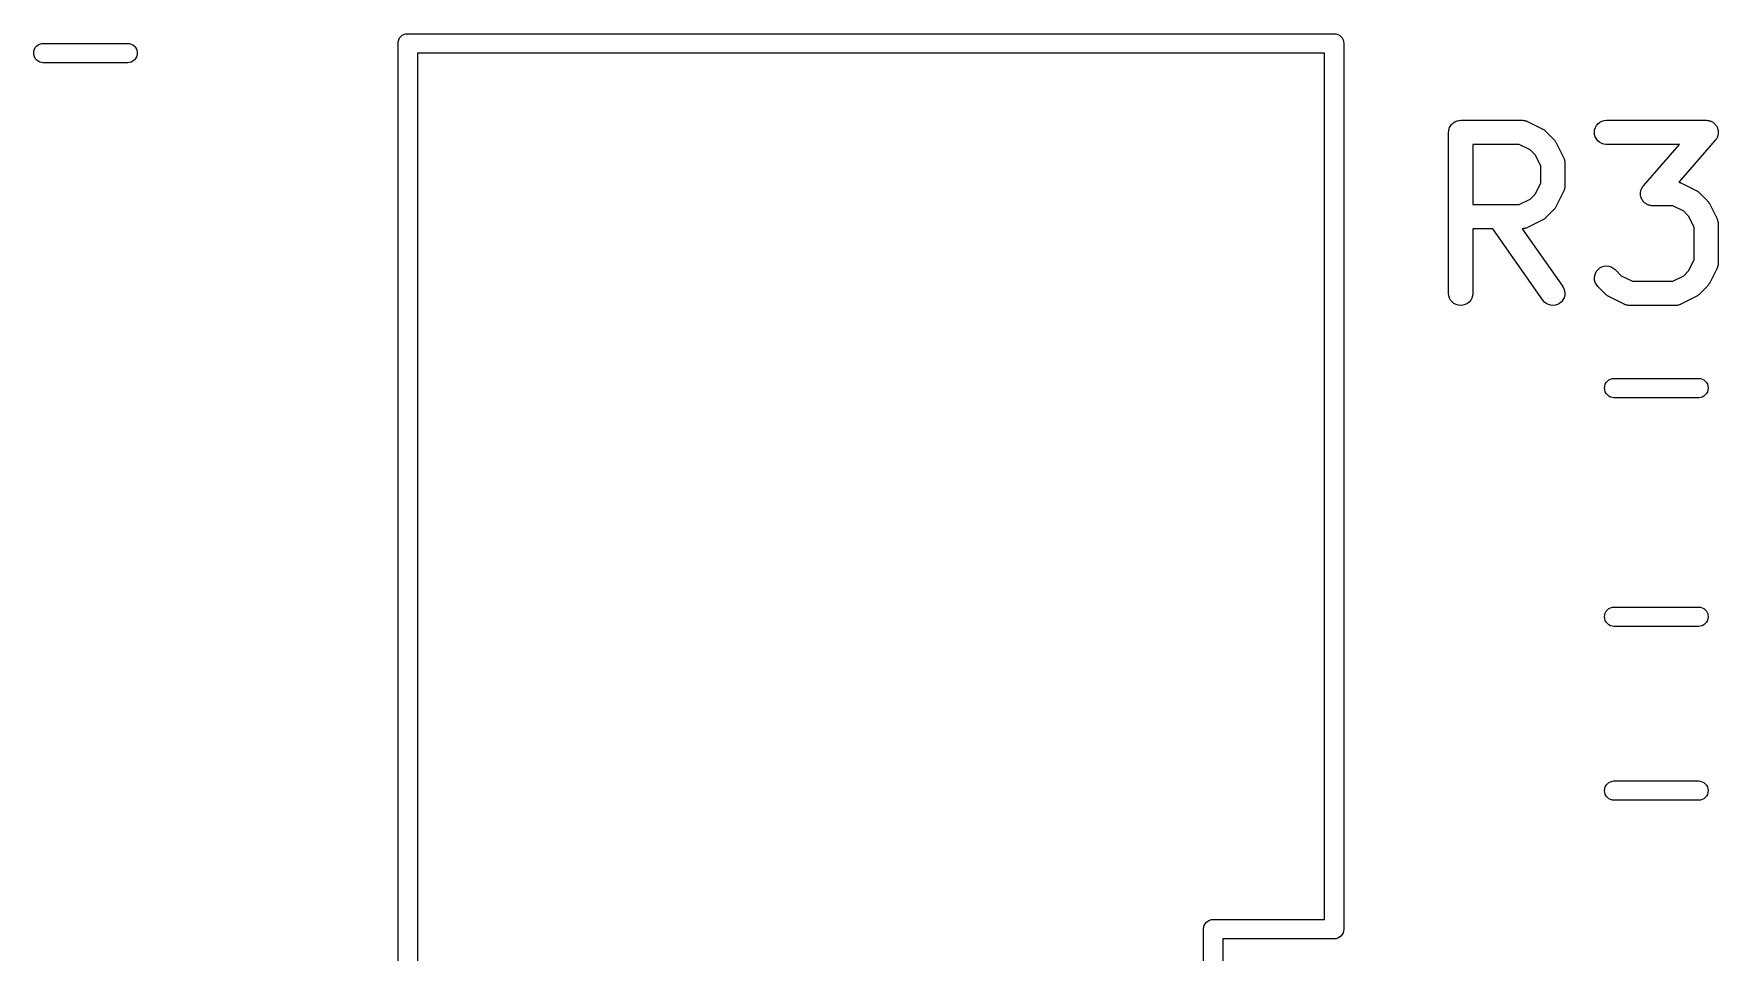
# Model space of a CAD drawing. Extents: x 50 to 150, y -150 to -50.
# Drawn here: x 76.68 to 87.13, y -91.29 to -85.59 of the extents above; entities that cross this region are included whole.
import ezdxf

# ---------------------------------------------------------------- set-up
doc = ezdxf.new("R2010")
doc.units = 0
doc.layers.add('BLACK', color=7, linetype='CONTINUOUS')

msp = doc.modelspace()

# ---------------------------------------------------------------- linework, layer by layer
at = {"layer": 'BLACK', "linetype": 'CONTINUOUS'}
for p, q in [((78.9409, -85.6382), (78.9443, -85.6269)), ((78.9443, -85.6269), (78.9499, -85.6165)), ((78.9499, -85.6165), (78.9574, -85.6074)), ((78.9574, -85.6074), (78.9665, -85.5999)), ((78.9665, -85.5999), (78.9769, -85.5943)), ((78.9769, -85.5943), (78.9882, -85.5909)), ((78.9882, -85.5909), (78.9971, -85.59)), ((78.9971, -85.59), (79, -85.5897)), ((79, -85.5897), (79.0029, -85.59)), ((79.0029, -85.59), (84.7471, -85.59)), ((84.7471, -85.59), (84.75, -85.5897)), ((84.75, -85.5897), (84.7529, -85.59)), ((84.7529, -85.59), (84.7618, -85.5909)), ((84.7618, -85.5909), (84.7731, -85.5943)), ((84.7731, -85.5943), (84.7835, -85.5999)), ((84.7835, -85.5999), (84.7926, -85.6074)), ((84.7926, -85.6074), (84.8001, -85.6165)), ((84.8001, -85.6165), (84.8057, -85.6269)), ((84.8057, -85.6269), (84.8091, -85.6382)), ((76.6785, -85.71), (76.6796, -85.6982)), ((76.6796, -85.7218), (76.6785, -85.71)), ((76.6796, -85.6982), (76.683, -85.6869)), ((76.683, -85.7331), (76.6796, -85.7218)), ((76.683, -85.6869), (76.6886, -85.6765)), ((76.6886, -85.7435), (76.683, -85.7331)), ((76.6886, -85.6765), (76.6961, -85.6674)), ((76.6961, -85.6674), (76.7053, -85.6599)), ((76.7053, -85.6599), (76.7157, -85.6543)), ((76.7157, -85.6543), (76.727, -85.6509)), ((76.727, -85.6509), (76.7358, -85.65)), ((76.7358, -85.65), (77.2642, -85.65)), ((77.2642, -85.65), (77.273, -85.6509)), ((77.273, -85.6509), (77.2843, -85.6543)), ((77.2843, -85.6543), (77.2947, -85.6599)), ((77.2947, -85.6599), (77.3039, -85.6674)), ((77.3039, -85.6674), (77.3114, -85.6765)), ((77.3114, -85.6765), (77.317, -85.6869)), ((77.317, -85.7331), (77.3114, -85.7435)), ((77.317, -85.6869), (77.3204, -85.6982)), ((77.3204, -85.7218), (77.317, -85.7331)), ((77.3204, -85.6982), (77.3215, -85.71)), ((77.3215, -85.71), (77.3204, -85.7218)), ((78.9397, -85.65), (78.9409, -85.6382)), ((78.94, -85.6529), (78.9397, -85.65)), ((78.94, -99.147), (78.94, -85.6529)), ((79.06, -85.71), (79.06, -99.09)), ((84.69, -85.71), (79.06, -85.71)), ((84.69, -91.09), (84.69, -85.71)), ((84.8091, -85.6382), (84.8103, -85.65)), ((84.8103, -85.65), (84.81, -85.6529)), ((84.81, -85.6529), (84.81, -91.1471)), ((76.6961, -85.7526), (76.6886, -85.7435)), ((76.7053, -85.7601), (76.6961, -85.7526)), ((76.7157, -85.7657), (76.7053, -85.7601)), ((76.727, -85.7691), (76.7157, -85.7657)), ((76.7358, -85.77), (76.727, -85.7691)), ((77.2642, -85.77), (76.7358, -85.77)), ((77.273, -85.7691), (77.2642, -85.77)), ((77.2843, -85.7657), (77.273, -85.7691)), ((77.2947, -85.7601), (77.2843, -85.7657)), ((77.3039, -85.7526), (77.2947, -85.7601)), ((77.3114, -85.7435), (77.3039, -85.7526)), ((85.4738, -86.16), (85.4784, -86.1546)), ((85.4784, -86.1546), (85.4829, -86.1492)), ((85.4829, -86.1492), (85.4831, -86.149)), ((85.4831, -86.149), (85.4832, -86.1488)), ((85.4832, -86.1488), (85.4887, -86.1444)), ((85.4887, -86.1444), (85.4942, -86.1399)), ((85.4942, -86.1399), (85.4944, -86.1398)), ((85.4944, -86.1398), (85.4946, -86.1396)), ((85.4946, -86.1396), (85.5009, -86.1364)), ((85.5009, -86.1364), (85.5071, -86.133)), ((85.5071, -86.133), (85.5074, -86.133)), ((85.5074, -86.133), (85.5076, -86.1328)), ((85.5076, -86.1328), (85.5144, -86.1308)), ((85.5144, -86.1308), (85.5211, -86.1288)), ((85.5211, -86.1288), (85.5214, -86.1288)), ((85.5214, -86.1288), (85.5217, -86.1287)), ((85.5217, -86.1287), (85.5287, -86.1281)), ((85.5287, -86.1281), (85.5357, -86.1274)), ((85.5357, -86.1274), (85.9167, -86.1274)), ((85.9167, -86.1274), (85.9177, -86.1274)), ((85.9177, -86.1274), (85.9199, -86.1276)), ((85.9199, -86.1276), (85.9221, -86.1276)), ((85.9221, -86.1276), (85.9272, -86.1284)), ((85.9272, -86.1284), (85.9323, -86.129)), ((85.9323, -86.129), (85.9344, -86.1297)), ((85.9344, -86.1297), (85.9365, -86.1301)), ((85.9365, -86.1301), (85.9413, -86.1319)), ((85.9413, -86.1319), (85.9462, -86.1334)), ((85.9462, -86.1334), (85.9481, -86.1345)), ((85.9481, -86.1345), (85.9502, -86.1353)), ((85.9502, -86.1353), (86.0454, -86.1829)), ((86.3783, -86.1604), (86.3876, -86.1492)), ((86.3876, -86.1492), (86.399, -86.1399)), ((86.399, -86.1399), (86.4119, -86.133)), ((86.4119, -86.133), (86.4259, -86.1288)), ((86.4259, -86.1288), (86.4405, -86.1274)), ((86.4405, -86.1274), (87.0595, -86.1274)), ((87.0595, -86.1274), (87.0606, -86.1274)), ((87.0606, -86.1274), (87.0652, -86.1279)), ((87.0652, -86.1279), (87.0699, -86.1281)), ((87.0699, -86.1281), (87.0725, -86.1287)), ((87.0725, -86.1287), (87.0751, -86.129)), ((87.0751, -86.129), (87.0796, -86.1304)), ((87.0796, -86.1304), (87.0842, -86.1315)), ((87.0842, -86.1315), (87.0866, -86.1326)), ((87.0866, -86.1326), (87.0891, -86.1334)), ((87.0891, -86.1334), (87.0932, -86.1357)), ((87.0932, -86.1357), (87.0975, -86.1377)), ((87.0975, -86.1377), (87.0996, -86.1392)), ((87.0996, -86.1392), (87.1019, -86.1405)), ((87.1019, -86.1405), (87.1055, -86.1435)), ((87.1055, -86.1435), (87.1093, -86.1463)), ((87.1093, -86.1463), (87.1111, -86.1482)), ((87.1111, -86.1482), (87.1131, -86.1499)), ((87.1131, -86.1499), (87.116, -86.1536)), ((87.116, -86.1536), (87.1193, -86.157)), ((87.1193, -86.157), (87.1206, -86.1593)), ((85.4607, -86.2013), (85.4615, -86.1943)), ((85.4607, -86.2018), (85.4607, -86.2013)), ((85.4607, -86.2019), (85.4607, -86.2018)), ((85.4607, -86.2024), (85.4607, -86.2019)), ((85.4607, -86.2019), (85.4607, -86.2019)), ((85.4607, -87.2024), (85.4607, -86.2024)), ((85.4615, -86.1943), (85.4622, -86.1873)), ((85.4622, -86.1873), (85.4623, -86.187)), ((85.4623, -86.187), (85.4624, -86.1868)), ((85.4624, -86.1868), (85.4645, -86.1801)), ((85.4645, -86.1801), (85.4666, -86.1733)), ((85.4666, -86.1733), (85.4667, -86.1731)), ((85.4667, -86.1731), (85.4668, -86.1728)), ((85.4668, -86.1728), (85.4702, -86.1666)), ((85.4702, -86.1666), (85.4735, -86.1604)), ((85.4735, -86.1604), (85.4737, -86.1602)), ((85.4737, -86.1602), (85.4738, -86.16)), ((86.0454, -86.1829), (86.0464, -86.1834)), ((86.0464, -86.1834), (86.0499, -86.1857)), ((86.0499, -86.1857), (86.0536, -86.1877)), ((86.0536, -86.1877), (86.056, -86.1897)), ((86.056, -86.1897), (86.0587, -86.1914)), ((86.0587, -86.1914), (86.0617, -86.1943)), ((86.0617, -86.1943), (86.0649, -86.197)), ((86.0649, -86.197), (86.1126, -86.2446)), ((86.1126, -86.2446), (86.1133, -86.2453)), ((86.1133, -86.2453), (86.1159, -86.2486)), ((86.1159, -86.2486), (86.1188, -86.2517)), ((86.1188, -86.2517), (86.1205, -86.2543)), ((86.1205, -86.2543), (86.1224, -86.2568)), ((86.1224, -86.2568), (86.1244, -86.2605)), ((86.1244, -86.2605), (86.1266, -86.2641)), ((86.3655, -86.2019), (86.367, -86.1873)), ((86.3668, -86.2164), (86.3655, -86.2019)), ((86.3709, -86.2305), (86.3668, -86.2164)), ((86.367, -86.1873), (86.3713, -86.1733)), ((86.3777, -86.2434), (86.3709, -86.2305)), ((86.3713, -86.1733), (86.3783, -86.1604)), ((86.3869, -86.2549), (86.3777, -86.2434)), ((86.3981, -86.2643), (86.3869, -86.2549)), ((87.116, -86.2518), (86.8891, -86.5111)), ((87.1187, -86.2479), (87.116, -86.2518)), ((87.1217, -86.2443), (87.1187, -86.2479)), ((87.1206, -86.1593), (87.1223, -86.1613)), ((87.123, -86.242), (87.1217, -86.2443)), ((87.1223, -86.1613), (87.1245, -86.1655)), ((87.1245, -86.2399), (87.123, -86.242)), ((87.1245, -86.1655), (87.1269, -86.1695)), ((87.1264, -86.2356), (87.1245, -86.2399)), ((87.1287, -86.2314), (87.1264, -86.2356)), ((87.1269, -86.1695), (87.1278, -86.172)), ((87.1278, -86.172), (87.1291, -86.1743)), ((87.1294, -86.2289), (87.1287, -86.2314)), ((87.1291, -86.1743), (87.1304, -86.1788)), ((87.1305, -86.2265), (87.1294, -86.2289)), ((87.1304, -86.1788), (87.132, -86.1832)), ((87.1316, -86.2219), (87.1305, -86.2265)), ((87.133, -86.2175), (87.1316, -86.2219)), ((87.132, -86.1832), (87.1325, -86.1858)), ((87.1325, -86.1858), (87.1332, -86.1883)), ((87.1333, -86.2148), (87.133, -86.2175)), ((87.1332, -86.1883), (87.1336, -86.193)), ((87.1339, -86.2123), (87.1333, -86.2148)), ((87.1336, -86.193), (87.1344, -86.1977)), ((87.134, -86.2076), (87.1339, -86.2123)), ((87.1345, -86.2029), (87.134, -86.2076)), ((87.1344, -86.1977), (87.1343, -86.2003)), ((87.1343, -86.2003), (87.1345, -86.2029)), ((85.6107, -86.2774), (85.6107, -86.6512)), ((85.899, -86.2774), (85.6107, -86.2774)), ((85.9675, -86.3116), (85.899, -86.2774)), ((85.9979, -86.342), (85.9675, -86.3116)), ((86.0321, -86.4106), (85.9979, -86.342)), ((86.1266, -86.2641), (86.1742, -86.3593)), ((86.1742, -86.3593), (86.1747, -86.3603)), ((86.1747, -86.3603), (86.1754, -86.3623)), ((86.1754, -86.3623), (86.1765, -86.3643)), ((86.1765, -86.3643), (86.178, -86.3692)), ((86.4109, -86.2713), (86.3981, -86.2643)), ((86.4249, -86.2757), (86.4109, -86.2713)), ((86.4394, -86.2774), (86.4249, -86.2757)), ((86.4405, -86.2774), (86.4394, -86.2774)), ((86.8942, -86.2774), (86.4405, -86.2774)), ((86.6697, -86.5339), (86.8942, -86.2774)), ((86.0321, -86.518), (86.0321, -86.4106)), ((86.178, -86.3692), (86.1797, -86.374)), ((86.1797, -86.374), (86.1801, -86.3762)), ((86.1801, -86.3762), (86.1807, -86.3783)), ((86.1807, -86.3783), (86.1812, -86.3834)), ((86.1812, -86.3834), (86.182, -86.3885)), ((86.182, -86.3885), (86.1819, -86.3907)), ((86.1819, -86.3907), (86.1821, -86.3929)), ((86.1821, -86.3929), (86.1821, -86.5357)), ((85.9979, -86.5865), (86.0321, -86.518)), ((86.1742, -86.5693), (86.1266, -86.6645)), ((86.175, -86.5672), (86.1742, -86.5693)), ((86.1761, -86.5653), (86.175, -86.5672)), ((86.1776, -86.5604), (86.1761, -86.5653)), ((86.1795, -86.5556), (86.1776, -86.5604)), ((86.1798, -86.5534), (86.1795, -86.5556)), ((86.1805, -86.5513), (86.1798, -86.5534)), ((86.1811, -86.5462), (86.1805, -86.5513)), ((86.1819, -86.5412), (86.1811, -86.5462)), ((86.1821, -86.5368), (86.1819, -86.539)), ((86.1819, -86.539), (86.1819, -86.5412)), ((86.1821, -86.5357), (86.1821, -86.5368)), ((86.6517, -86.5781), (86.6518, -86.5734)), ((86.6518, -86.5734), (86.6524, -86.5709)), ((86.6524, -86.5709), (86.6527, -86.5683)), ((86.6527, -86.5683), (86.6541, -86.5638)), ((86.6541, -86.5638), (86.6552, -86.5592)), ((86.6552, -86.5592), (86.6563, -86.5568)), ((86.6563, -86.5568), (86.657, -86.5543)), ((86.657, -86.5543), (86.6593, -86.5501)), ((86.6593, -86.5501), (86.6612, -86.5458)), ((86.6612, -86.5458), (86.6628, -86.5437)), ((86.6628, -86.5437), (86.664, -86.5414)), ((86.664, -86.5414), (86.667, -86.5378)), ((86.667, -86.5378), (86.6697, -86.5339)), ((86.8891, -86.5111), (86.8937, -86.5129)), ((86.8937, -86.5129), (86.8986, -86.5144)), ((86.8986, -86.5144), (86.9005, -86.5155)), ((86.9005, -86.5155), (86.9026, -86.5163)), ((86.9026, -86.5163), (86.9978, -86.5639)), ((86.9978, -86.5639), (86.9988, -86.5643)), ((86.9988, -86.5643), (87.0023, -86.5666)), ((87.0023, -86.5666), (87.006, -86.5686)), ((87.006, -86.5686), (87.0084, -86.5706)), ((87.0084, -86.5706), (87.011, -86.5723)), ((87.011, -86.5723), (87.0141, -86.5752)), ((87.0141, -86.5752), (87.0173, -86.5779)), ((85.6107, -86.6512), (85.899, -86.6512)), ((85.899, -86.6512), (85.9675, -86.6169)), ((85.9675, -86.6169), (85.9979, -86.5865)), ((86.1182, -86.6777), (86.1152, -86.6807)), ((86.1199, -86.6751), (86.1182, -86.6777)), ((86.1218, -86.6727), (86.1199, -86.6751)), ((86.1238, -86.669), (86.1218, -86.6727)), ((86.1261, -86.6654), (86.1238, -86.669)), ((86.1266, -86.6645), (86.1261, -86.6654)), ((86.6512, -86.5828), (86.6517, -86.5781)), ((86.6514, -86.5854), (86.6512, -86.5828)), ((86.6513, -86.5881), (86.6514, -86.5854)), ((86.6521, -86.5927), (86.6513, -86.5881)), ((86.6525, -86.5974), (86.6521, -86.5927)), ((86.6533, -86.5999), (86.6525, -86.5974)), ((86.6537, -86.6025), (86.6533, -86.5999)), ((86.6553, -86.6069), (86.6537, -86.6025)), ((86.6567, -86.6114), (86.6553, -86.6069)), ((86.6579, -86.6138), (86.6567, -86.6114)), ((86.6588, -86.6162), (86.6579, -86.6138)), ((86.6613, -86.6202), (86.6588, -86.6162)), ((86.6634, -86.6244), (86.6613, -86.6202)), ((86.6651, -86.6264), (86.6634, -86.6244)), ((86.6665, -86.6287), (86.6651, -86.6264)), ((86.6697, -86.6321), (86.6665, -86.6287)), ((86.6726, -86.6358), (86.6697, -86.6321)), ((86.6746, -86.6375), (86.6726, -86.6358)), ((86.6764, -86.6394), (86.6746, -86.6375)), ((86.6802, -86.6422), (86.6764, -86.6394)), ((86.6838, -86.6452), (86.6802, -86.6422)), ((86.6861, -86.6465), (86.6838, -86.6452)), ((86.6883, -86.648), (86.6861, -86.6465)), ((86.6925, -86.65), (86.6883, -86.648)), ((86.6966, -86.6523), (86.6925, -86.65)), ((86.6992, -86.6531), (86.6966, -86.6523)), ((86.7015, -86.6542), (86.6992, -86.6531)), ((86.7061, -86.6553), (86.7015, -86.6542)), ((86.7106, -86.6567), (86.7061, -86.6553)), ((86.7132, -86.657), (86.7106, -86.6567)), ((86.7158, -86.6576), (86.7132, -86.657)), ((86.7205, -86.6578), (86.7158, -86.6576)), ((86.7251, -86.6583), (86.7205, -86.6578)), ((86.7262, -86.6583), (86.7251, -86.6583)), ((86.8513, -86.6583), (86.7262, -86.6583)), ((86.9199, -86.6926), (86.8513, -86.6583)), ((87.0173, -86.5779), (87.0649, -86.6255)), ((87.0649, -86.6255), (87.0657, -86.6263)), ((87.0657, -86.6263), (87.0683, -86.6296)), ((87.0683, -86.6296), (87.0712, -86.6326)), ((87.0712, -86.6326), (87.0729, -86.6353)), ((87.0729, -86.6353), (87.0748, -86.6377)), ((87.0748, -86.6377), (87.0767, -86.6415)), ((87.0767, -86.6415), (87.079, -86.645)), ((87.079, -86.645), (87.1266, -86.7403)), ((86.0454, -86.7457), (85.9502, -86.7933)), ((86.049, -86.7434), (86.0454, -86.7457)), ((86.0528, -86.7415), (86.049, -86.7434)), ((86.0552, -86.7395), (86.0528, -86.7415)), ((86.0578, -86.7379), (86.0552, -86.7395)), ((86.0609, -86.735), (86.0578, -86.7379)), ((86.0642, -86.7323), (86.0609, -86.735)), ((86.0649, -86.7316), (86.0642, -86.7323)), ((86.1126, -86.684), (86.0649, -86.7316)), ((86.1152, -86.6807), (86.1126, -86.684)), ((86.9503, -86.723), (86.9199, -86.6926)), ((86.9845, -86.7915), (86.9503, -86.723)), ((87.1266, -86.7403), (87.1271, -86.7412)), ((87.1271, -86.7412), (87.1278, -86.7433)), ((87.1278, -86.7433), (87.1289, -86.7452)), ((87.1289, -86.7452), (87.1303, -86.7501)), ((87.1303, -86.7501), (87.1321, -86.7549)), ((87.1321, -86.7549), (87.1325, -86.7571)), ((87.1325, -86.7571), (87.1331, -86.7592)), ((87.1331, -86.7592), (87.1336, -86.7643)), ((87.1336, -86.7643), (87.1344, -86.7694)), ((87.1344, -86.7694), (87.1343, -86.7716)), ((87.1343, -86.7716), (87.1345, -86.7738)), ((87.1345, -86.7738), (87.1345, -87.0119)), ((85.7348, -86.8012), (85.6107, -86.8012)), ((85.6107, -86.8012), (85.6107, -87.2024)), ((86.0457, -87.2454), (85.7348, -86.8012)), ((85.9189, -86.801), (85.9178, -86.8011)), ((85.9178, -86.8011), (86.1686, -87.1594)), ((85.9211, -86.8011), (85.9189, -86.801)), ((85.9261, -86.8003), (85.9211, -86.8011)), ((85.9312, -86.7998), (85.9261, -86.8003)), ((85.9334, -86.7991), (85.9312, -86.7998)), ((85.9355, -86.7988), (85.9334, -86.7991)), ((85.9403, -86.797), (85.9355, -86.7988)), ((85.9452, -86.7955), (85.9403, -86.797)), ((85.9472, -86.7945), (85.9452, -86.7955)), ((85.9493, -86.7937), (85.9472, -86.7945)), ((85.9502, -86.7933), (85.9493, -86.7937)), ((86.9845, -86.9942), (86.9845, -86.7915)), ((86.3655, -87.1064), (86.3671, -87.0918)), ((86.3671, -87.0918), (86.3714, -87.0778)), ((86.3714, -87.0778), (86.3784, -87.065)), ((86.3784, -87.065), (86.3878, -87.0537)), ((86.3878, -87.0537), (86.3992, -87.0445)), ((86.3992, -87.0445), (86.4121, -87.0377)), ((86.4121, -87.0377), (86.4262, -87.0335)), ((86.4262, -87.0335), (86.4407, -87.0321)), ((86.4407, -87.0321), (86.4553, -87.0336)), ((86.4553, -87.0336), (86.4693, -87.0379)), ((86.4693, -87.0379), (86.4822, -87.0448)), ((86.4822, -87.0448), (86.4935, -87.0541)), ((86.4935, -87.0541), (86.5325, -87.0931)), ((86.5325, -87.0931), (86.601, -87.1274)), ((86.8513, -87.1274), (86.9199, -87.0931)), ((86.9199, -87.0931), (86.9503, -87.0627)), ((86.9503, -87.0627), (86.9845, -86.9942)), ((87.1266, -87.0454), (87.079, -87.1407)), ((87.1274, -87.0434), (87.1266, -87.0454)), ((87.1285, -87.0414), (87.1274, -87.0434)), ((87.13, -87.0366), (87.1285, -87.0414)), ((87.1318, -87.0318), (87.13, -87.0366)), ((87.1322, -87.0296), (87.1318, -87.0318)), ((87.1329, -87.0275), (87.1322, -87.0296)), ((87.1335, -87.0224), (87.1329, -87.0275)), ((87.1343, -87.0174), (87.1335, -87.0224)), ((87.1345, -87.013), (87.1343, -87.0151)), ((87.1343, -87.0151), (87.1343, -87.0174)), ((87.1345, -87.0119), (87.1345, -87.013)), ((85.4621, -87.2169), (85.4607, -87.2024)), ((85.6107, -87.2024), (85.6107, -87.2034)), ((86.1686, -87.1594), (86.1692, -87.1602)), ((86.1692, -87.1602), (86.1762, -87.1731)), ((86.1762, -87.1731), (86.1806, -87.1871)), ((86.1806, -87.1871), (86.1821, -87.2016)), ((86.1821, -87.2016), (86.1809, -87.2162)), ((86.3668, -87.1209), (86.3655, -87.1064)), ((86.3708, -87.135), (86.3668, -87.1209)), ((86.3776, -87.148), (86.3708, -87.135)), ((86.3867, -87.1594), (86.3776, -87.148)), ((86.3874, -87.1602), (86.3867, -87.1594)), ((86.4351, -87.2078), (86.3874, -87.1602)), ((86.601, -87.1274), (86.8513, -87.1274)), ((87.0649, -87.1602), (87.0173, -87.2078)), ((87.0676, -87.1569), (87.0649, -87.1602)), ((87.0705, -87.1539), (87.0676, -87.1569)), ((87.0722, -87.1513), (87.0705, -87.1539)), ((87.0742, -87.1489), (87.0722, -87.1513)), ((87.0762, -87.1452), (87.0742, -87.1489)), ((87.0785, -87.1416), (87.0762, -87.1452)), ((87.079, -87.1407), (87.0785, -87.1416)), ((85.4664, -87.231), (85.4621, -87.2169)), ((85.4732, -87.2439), (85.4664, -87.231)), ((85.4825, -87.2552), (85.4732, -87.2439)), ((85.4938, -87.2646), (85.4825, -87.2552)), ((85.5066, -87.2715), (85.4938, -87.2646)), ((85.5206, -87.2758), (85.5066, -87.2715)), ((85.5352, -87.2774), (85.5206, -87.2758)), ((85.5498, -87.2761), (85.5352, -87.2774)), ((85.5638, -87.2719), (85.5498, -87.2761)), ((85.5768, -87.2651), (85.5638, -87.2719)), ((85.5882, -87.256), (85.5768, -87.2651)), ((85.5976, -87.2448), (85.5882, -87.256)), ((85.6046, -87.2319), (85.5976, -87.2448)), ((85.6091, -87.218), (85.6046, -87.2319)), ((85.6107, -87.2034), (85.6091, -87.218)), ((86.0552, -87.2565), (86.0457, -87.2454)), ((86.0667, -87.2656), (86.0552, -87.2565)), ((86.0798, -87.2722), (86.0667, -87.2656)), ((86.0938, -87.2762), (86.0798, -87.2722)), ((86.1084, -87.2774), (86.0938, -87.2762)), ((86.123, -87.2757), (86.1084, -87.2774)), ((86.1369, -87.2712), (86.123, -87.2757)), ((86.1497, -87.2641), (86.1369, -87.2712)), ((86.1609, -87.2547), (86.1497, -87.2641)), ((86.17, -87.2432), (86.1609, -87.2547)), ((86.1768, -87.2302), (86.17, -87.2432)), ((86.1809, -87.2162), (86.1768, -87.2302)), ((86.4383, -87.2105), (86.4351, -87.2078)), ((86.4413, -87.2134), (86.4383, -87.2105)), ((86.444, -87.2151), (86.4413, -87.2134)), ((86.4464, -87.2171), (86.444, -87.2151)), ((86.4501, -87.2191), (86.4464, -87.2171)), ((86.4536, -87.2214), (86.4501, -87.2191)), ((86.4546, -87.2218), (86.4536, -87.2214)), ((86.5498, -87.2695), (86.4546, -87.2218)), ((86.5519, -87.2703), (86.5498, -87.2695)), ((86.5538, -87.2713), (86.5519, -87.2703)), ((86.5587, -87.2729), (86.5538, -87.2713)), ((86.5635, -87.2747), (86.5587, -87.2729)), ((86.5656, -87.2751), (86.5635, -87.2747)), ((86.5677, -87.2757), (86.5656, -87.2751)), ((86.5728, -87.2763), (86.5677, -87.2757)), ((86.5779, -87.2772), (86.5728, -87.2763)), ((86.5801, -87.2771), (86.5779, -87.2772)), ((86.5823, -87.2774), (86.5801, -87.2771)), ((86.5833, -87.2774), (86.5823, -87.2774)), ((86.869, -87.2774), (86.5833, -87.2774)), ((86.8712, -87.2772), (86.869, -87.2774)), ((86.8734, -87.2773), (86.8712, -87.2772)), ((86.8785, -87.2765), (86.8734, -87.2773)), ((86.8836, -87.276), (86.8785, -87.2765)), ((86.8857, -87.2753), (86.8836, -87.276)), ((86.8879, -87.275), (86.8857, -87.2753)), ((86.8927, -87.2732), (86.8879, -87.275)), ((86.8976, -87.2717), (86.8927, -87.2732)), ((86.8996, -87.2707), (86.8976, -87.2717)), ((86.9016, -87.2699), (86.8996, -87.2707)), ((86.9026, -87.2695), (86.9016, -87.2699)), ((86.9978, -87.2218), (86.9026, -87.2695)), ((87.0014, -87.2196), (86.9978, -87.2218)), ((87.0051, -87.2177), (87.0014, -87.2196)), ((87.0076, -87.2157), (87.0051, -87.2177)), ((87.0102, -87.2141), (87.0076, -87.2157)), ((87.0133, -87.2112), (87.0102, -87.2141)), ((87.0166, -87.2085), (87.0133, -87.2112)), ((87.0173, -87.2078), (87.0166, -87.2085)), ((86.4285, -87.79), (86.4296, -87.7782)), ((86.4296, -87.8018), (86.4285, -87.79)), ((86.4296, -87.7782), (86.433, -87.7669)), ((86.433, -87.8131), (86.4296, -87.8018)), ((86.433, -87.7669), (86.4386, -87.7565)), ((86.4386, -87.8235), (86.433, -87.8131)), ((86.4386, -87.7565), (86.4461, -87.7474)), ((86.4461, -87.8326), (86.4386, -87.8235)), ((86.4461, -87.7474), (86.4553, -87.7399)), ((86.4553, -87.7399), (86.4657, -87.7343)), ((86.4657, -87.7343), (86.477, -87.7309)), ((86.477, -87.7309), (86.4858, -87.73)), ((86.4858, -87.73), (87.0142, -87.73)), ((87.0142, -87.73), (87.023, -87.7309)), ((87.023, -87.7309), (87.0343, -87.7343)), ((87.0343, -87.7343), (87.0447, -87.7399)), ((87.0447, -87.7399), (87.0539, -87.7474)), ((87.0539, -87.7474), (87.0614, -87.7565)), ((87.0614, -87.8235), (87.0539, -87.8326)), ((87.0614, -87.7565), (87.067, -87.7669)), ((87.067, -87.8131), (87.0614, -87.8235)), ((87.067, -87.7669), (87.0704, -87.7782)), ((87.0704, -87.8018), (87.067, -87.8131)), ((87.0704, -87.7782), (87.0715, -87.79)), ((87.0715, -87.79), (87.0704, -87.8018)), ((86.4553, -87.8401), (86.4461, -87.8326)), ((86.4657, -87.8457), (86.4553, -87.8401)), ((86.477, -87.8491), (86.4657, -87.8457)), ((86.4858, -87.85), (86.477, -87.8491)), ((87.0142, -87.85), (86.4858, -87.85)), ((87.023, -87.8491), (87.0142, -87.85)), ((87.0343, -87.8457), (87.023, -87.8491)), ((87.0447, -87.8401), (87.0343, -87.8457)), ((87.0539, -87.8326), (87.0447, -87.8401)), ((86.4296, -89.1982), (86.433, -89.1869)), ((86.433, -89.1869), (86.4386, -89.1765)), ((86.4386, -89.1765), (86.4461, -89.1674)), ((86.4461, -89.1674), (86.4553, -89.1599)), ((86.4553, -89.1599), (86.4657, -89.1543)), ((86.4657, -89.1543), (86.477, -89.1509)), ((86.477, -89.1509), (86.4858, -89.15)), ((86.4858, -89.15), (87.0142, -89.15)), ((87.0142, -89.15), (87.023, -89.1509)), ((87.023, -89.1509), (87.0343, -89.1543)), ((87.0343, -89.1543), (87.0447, -89.1599)), ((87.0447, -89.1599), (87.0539, -89.1674)), ((87.0539, -89.1674), (87.0614, -89.1765)), ((87.0614, -89.1765), (87.067, -89.1869)), ((87.067, -89.1869), (87.0704, -89.1982)), ((86.4285, -89.21), (86.4296, -89.1982)), ((86.4296, -89.2218), (86.4285, -89.21)), ((86.433, -89.2331), (86.4296, -89.2218)), ((86.4386, -89.2435), (86.433, -89.2331)), ((86.4461, -89.2526), (86.4386, -89.2435)), ((86.4553, -89.2601), (86.4461, -89.2526)), ((86.4657, -89.2657), (86.4553, -89.2601)), ((86.477, -89.2691), (86.4657, -89.2657)), ((86.4858, -89.27), (86.477, -89.2691)), ((87.0142, -89.27), (86.4858, -89.27)), ((87.023, -89.2691), (87.0142, -89.27)), ((87.0343, -89.2657), (87.023, -89.2691)), ((87.0447, -89.2601), (87.0343, -89.2657)), ((87.0539, -89.2526), (87.0447, -89.2601)), ((87.0614, -89.2435), (87.0539, -89.2526)), ((87.067, -89.2331), (87.0614, -89.2435)), ((87.0704, -89.2218), (87.067, -89.2331)), ((87.0704, -89.1982), (87.0715, -89.21)), ((87.0715, -89.21), (87.0704, -89.2218)), ((86.4553, -90.2399), (86.4657, -90.2343)), ((86.4657, -90.2343), (86.477, -90.2309)), ((86.477, -90.2309), (86.4858, -90.23)), ((86.4858, -90.23), (87.0142, -90.23)), ((87.0142, -90.23), (87.023, -90.2309)), ((87.023, -90.2309), (87.0343, -90.2343)), ((87.0343, -90.2343), (87.0447, -90.2399)), ((86.4285, -90.29), (86.4296, -90.2782)), ((86.4296, -90.3018), (86.4285, -90.29)), ((86.4296, -90.2782), (86.433, -90.2669)), ((86.433, -90.3131), (86.4296, -90.3018)), ((86.433, -90.2669), (86.4386, -90.2565)), ((86.4386, -90.3235), (86.433, -90.3131)), ((86.4386, -90.2565), (86.4461, -90.2474)), ((86.4461, -90.3326), (86.4386, -90.3235)), ((86.4461, -90.2474), (86.4553, -90.2399)), ((86.4553, -90.3401), (86.4461, -90.3326)), ((87.0447, -90.2399), (87.0539, -90.2474)), ((87.0539, -90.3326), (87.0447, -90.3401)), ((87.0539, -90.2474), (87.0614, -90.2565)), ((87.0614, -90.3235), (87.0539, -90.3326)), ((87.0614, -90.2565), (87.067, -90.2669)), ((87.067, -90.3131), (87.0614, -90.3235)), ((87.067, -90.2669), (87.0704, -90.2782)), ((87.0704, -90.3018), (87.067, -90.3131)), ((87.0704, -90.2782), (87.0715, -90.29)), ((87.0715, -90.29), (87.0704, -90.3018)), ((86.4657, -90.3457), (86.4553, -90.3401)), ((86.477, -90.3491), (86.4657, -90.3457)), ((86.4858, -90.35), (86.477, -90.3491)), ((87.0142, -90.35), (86.4858, -90.35)), ((87.023, -90.3491), (87.0142, -90.35)), ((87.0343, -90.3457), (87.023, -90.3491)), ((87.0447, -90.3401), (87.0343, -90.3457)), ((83.9397, -91.15), (83.9409, -91.1382)), ((83.94, -91.153), (83.9397, -91.15)), ((83.94, -93.6471), (83.94, -91.153)), ((83.9409, -91.1382), (83.9443, -91.1269)), ((83.9443, -91.1269), (83.9499, -91.1165)), ((83.9499, -91.1165), (83.9574, -91.1074)), ((83.9574, -91.1074), (83.9665, -91.0999)), ((83.9665, -91.0999), (83.9769, -91.0943)), ((83.9769, -91.0943), (83.9882, -91.0909)), ((83.9882, -91.0909), (83.9971, -91.09)), ((83.9971, -91.09), (84, -91.0897)), ((83.9971, -91.09), (83.9971, -91.09)), ((84, -91.0897), (84.0029, -91.09)), ((84.0029, -91.09), (84.69, -91.09)), ((84.8057, -91.1731), (84.8001, -91.1835)), ((84.8091, -91.1618), (84.8057, -91.1731)), ((84.8103, -91.15), (84.8091, -91.1618)), ((84.81, -91.1471), (84.8103, -91.15)), ((84.7471, -91.21), (84.06, -91.21)), ((84.06, -91.21), (84.06, -93.59)), ((84.75, -91.2103), (84.7471, -91.21)), ((84.7529, -91.21), (84.75, -91.2103)), ((84.7618, -91.2091), (84.7529, -91.21)), ((84.7529, -91.21), (84.7529, -91.21)), ((84.7731, -91.2057), (84.7618, -91.2091)), ((84.7835, -91.2001), (84.7731, -91.2057)), ((84.7926, -91.1926), (84.7835, -91.2001)), ((84.8001, -91.1835), (84.7926, -91.1926))]:
    msp.add_line(p, q, dxfattribs=at)

doc.saveas('drawing.dxf')
